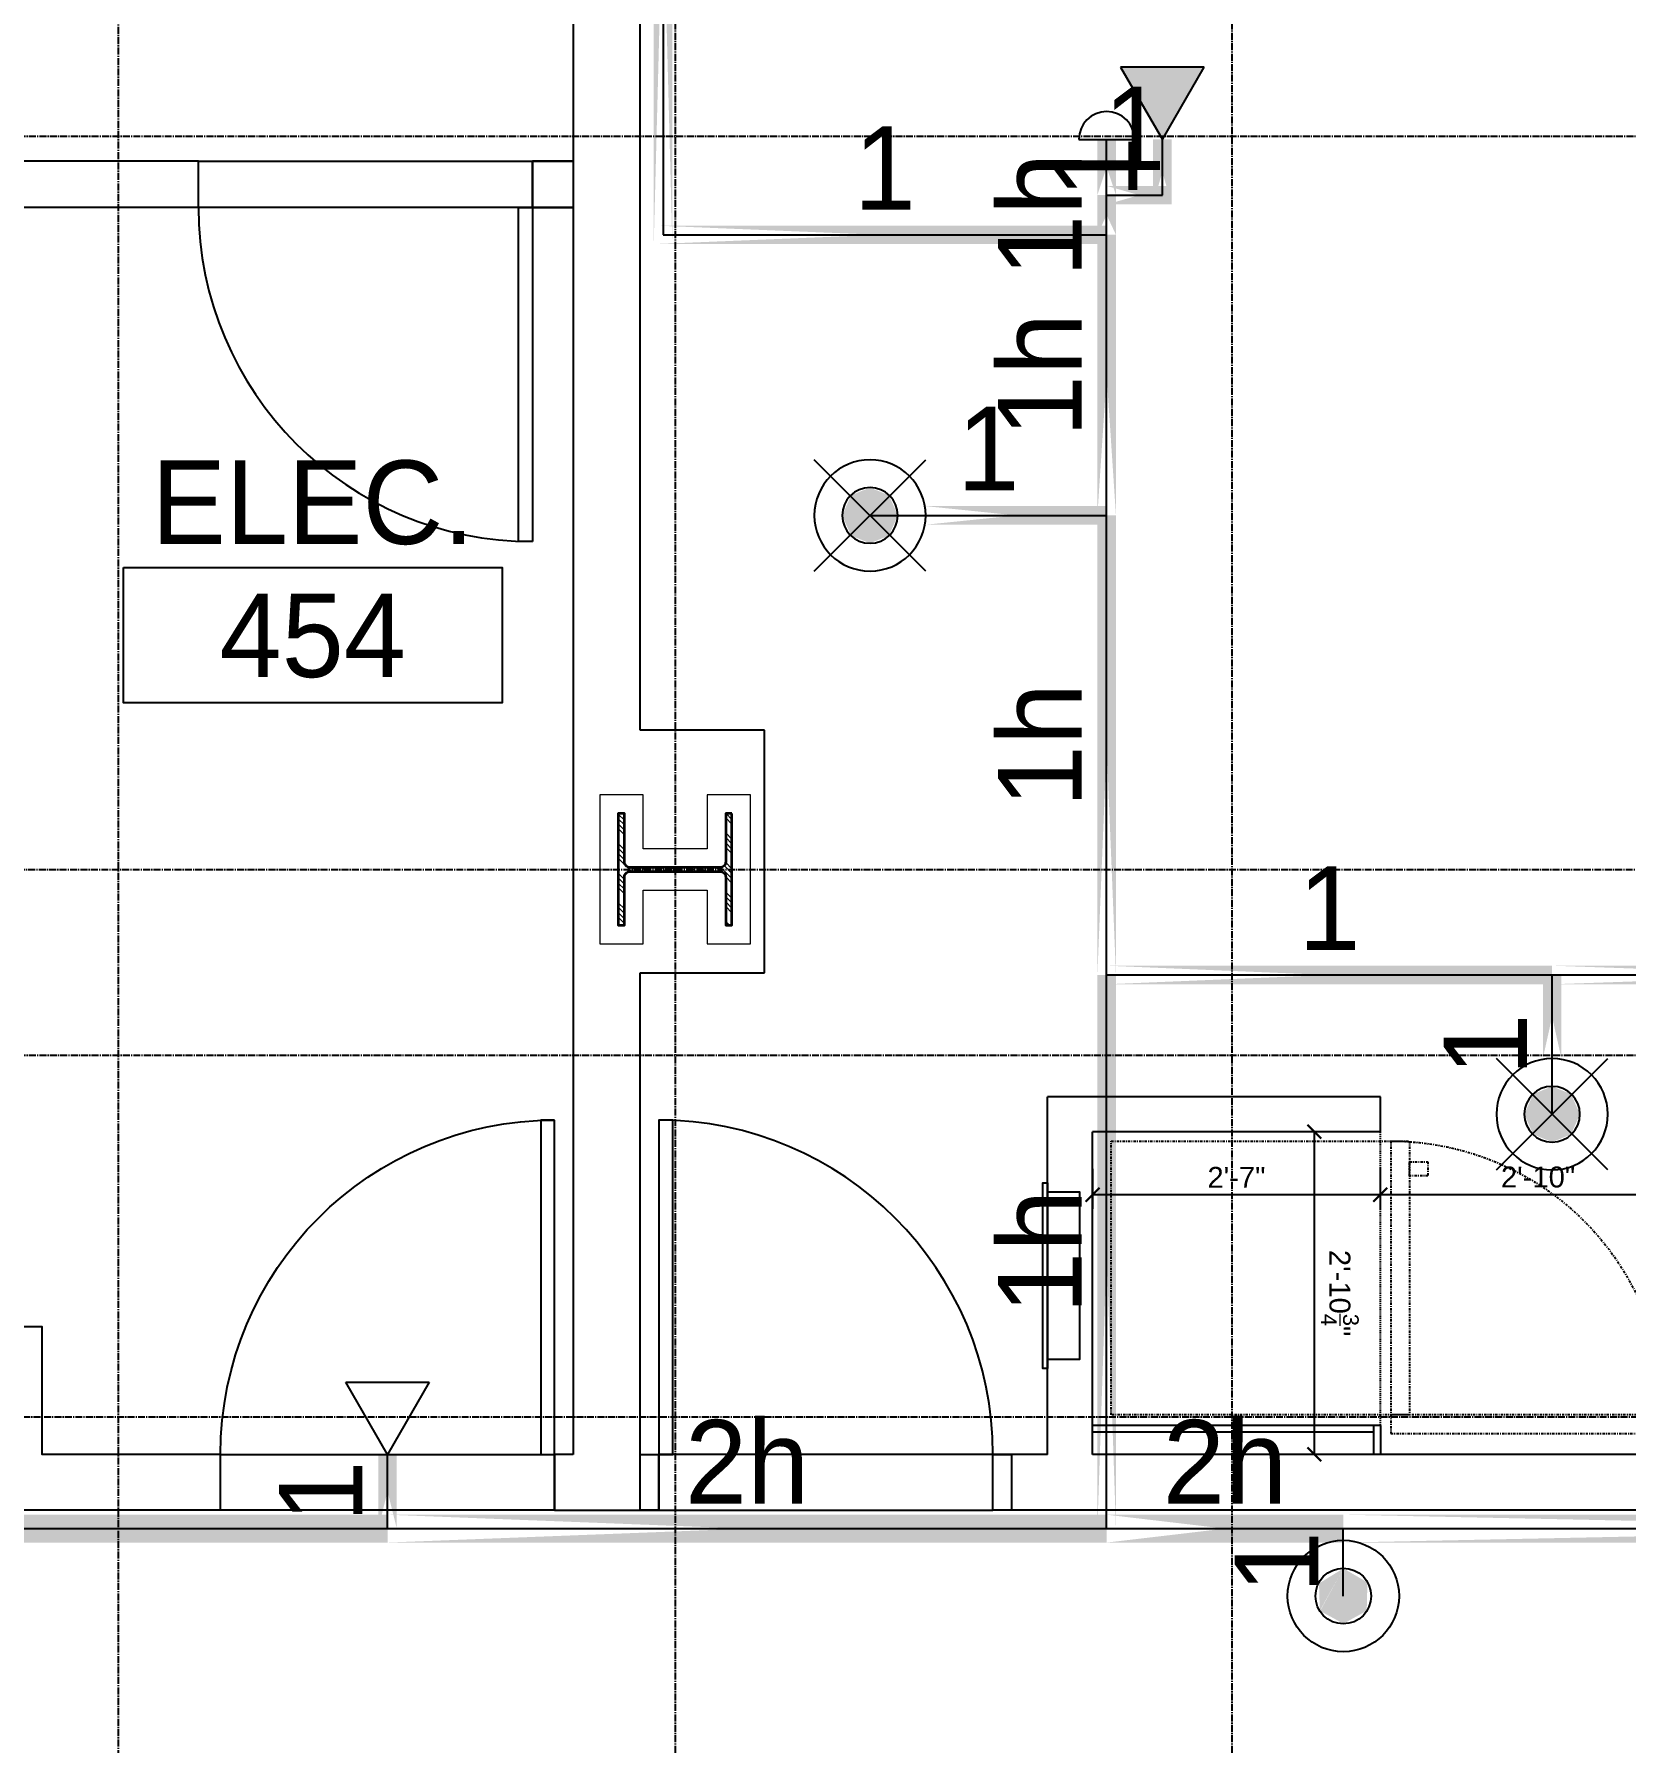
# Model space of a CAD drawing. Header units: inches. Extents: x -6955 to 13123, y -1334 to 3701.
# Drawn here: x 10030 to 10201.5, y 1664.5 to 1848.5 of the extents above; entities that cross this region are included whole.
import ezdxf
from ezdxf.enums import TextEntityAlignment as Align

# ---------------------------------------------------------------- set-up
doc = ezdxf.new("R2010")
doc.units = ezdxf.units.IN
doc.header["$MEASUREMENT"] = 0
for name, pattern in [('CENTER2', [1.125, 0.75, -0.125, 0.125, -0.125]), ('DASHDOT2', [0.5, 0.25, -0.125, 0, -0.125]), ('HIDDEN2', [0.1875, 0.125, -0.0625])]:
    doc.linetypes.add(name, pattern=pattern)
for name, color, linetype, lineweight in [('A-Detl-Hatch', 1, 'Continuous', 18), ('A-Detl-Wide', 2, 'Continuous', 35), ('S-Detl-Hatch', 1, 'Continuous', 18)]:
    doc.layers.add(name, color=color, linetype=linetype, lineweight=lineweight)
for name, color, linetype in [('A-Door', 7, 'Continuous'), ('A-Door-Head', 8, 'Continuous'), ('A-Eqpm', 4, 'Continuous'), ('A-Eqpm-NIC', 5, 'DASHDOT2'), ('A-Flor-Case', 6, 'Continuous'), ('A-Flor-Case-Hidden', 8, 'HIDDEN2'), ('A-Flor-Ovhd', 1, 'HIDDEN2'), ('A-Flor-Pfix', 7, 'Continuous'), ('A-Grid(SmallScale)', 11, 'CENTER2'), ('A-Tag-Rm(Scale)', 7, 'Continuous'), ('A-Wall-Full', 7, 'Continuous'), ('headdn', 7, 'Continuous'), ('PIPEBL', 4, 'Continuous'), ('pipemn', 6, 'Continuous'), ('PIPESPC', 7, 'Continuous'), ('spk-cap', 7, 'Continuous'), ('TIDYPIPE', 7, 'Continuous')]:
    doc.layers.add(name, color=color, linetype=linetype)
doc.layers.add('G-Anno-Nplt', color=140, linetype='Continuous', lineweight=18, plot=False)
doc.styles.add('G1DIM', font='arial.ttf')
doc.styles.add('PIPE', font='PIPE.SHX')
doc.dimstyles.new('Aec-Arch-I-96', dxfattribs={"dimscale": 96, "dimtxt": 0.09375, "dimasz": 0.0625, "dimexe": 0.0625, "dimexo": 0.0625, "dimgap": 0.03125, "dimtad": 1, "dimdec": 3, "dimzin": 3, "dimdsep": 46, "dimlunit": 4, "dimtxsty": 'G1DIM', "dimblk": 'ARCHTICK', "dimcen": 0.09375, "dimclrt": 2, "dimazin": 2, "dimtfac": 0.75, "dimtdec": 3, "dimtix": 1, "dimtmove": 2, "dimatfit": 2, "dimldrblk": 'OPEN90', "dimfxl": 0.0625, "dimtolj": 1, "dimtzin": 0, "dimarcsym": 0})

# ---------------------------------------------------------------- blocks, each defined once
blk = doc.blocks.new('*U38')
at = {"layer": 'A-Detl-Hatch'}
h = blk.add_hatch(dxfattribs=at)
h.set_pattern_fill('ANSI32', color=256, scale=6, style=0)
h.set_pattern_definition([(45, (0, -6.125), (-1.591, 1.591), []), (45, (1.0607, -6.125), (-1.591, 1.591), [])])
edge = h.paths.add_edge_path()
edge.add_line((6.02, -12.25), (6.02, -11.58))
edge.add_line((6.02, -11.58), (0.815, -11.58))
edge.add_arc((0.815, -10.98), 0.6, 180, 270, ccw=False)
edge.add_line((0.215, -10.98), (0.215, -1.27))
edge.add_arc((0.815, -1.27), 0.6, 90, 180, ccw=False)
edge.add_line((0.815, -0.67), (6.02, -0.67))
edge.add_line((6.02, -0.67), (6.02, 0))
edge.add_line((6.02, 0), (-6.02, 0))
edge.add_line((-6.02, 0), (-6.02, -0.67))
edge.add_line((-6.02, -0.67), (-0.815, -0.67))
edge.add_arc((-0.815, -1.27), 0.6, 0, 90, ccw=False)
edge.add_line((-0.215, -1.27), (-0.215, -10.98))
edge.add_arc((-0.815, -10.98), 0.6, -90, 0, ccw=False)
edge.add_line((-0.815, -11.58), (-6.02, -11.58))
edge.add_line((-6.02, -11.58), (-6.02, -12.25))
edge.add_line((-6.02, -12.25), (6.02, -12.25))
at = {"color": 0, "linetype": 'ByBlock'}
blk.add_lwpolyline([(6.02, -12.25), (6.02, -11.58), (0.815, -11.58, -0.4142136), (0.215, -10.98), (0.215, -1.27, -0.4142136), (0.815, -0.67), (6.02, -0.67), (6.02, 0), (-6.02, 0), (-6.02, -0.67), (-0.815, -0.67, -0.4142136), (-0.215, -1.27), (-0.215, -10.98, -0.4142136), (-0.815, -11.58), (-6.02, -11.58), (-6.02, -12.25)], format="xyb", close=True, dxfattribs=at)
blk = doc.blocks.new('W12X72')
at = {"layer": 'A-Detl-Hatch'}
h = blk.add_hatch(dxfattribs=at)
h.set_pattern_fill('ANSI32', color=256, scale=6, style=0)
h.set_pattern_definition([(45, (14131.9965, -7302.1527), (-1.59099, 1.59099), []), (45, (14133.0572, -7302.1527), (-1.59099, 1.59099), [])])
edge = h.paths.add_edge_path()
edge.add_line((14114.02, -7308.28), (14114.02, -7307.61))
edge.add_line((14114.02, -7307.61), (14108.81, -7307.61))
edge.add_arc((14108.81, -7307.01), 0.6, 180, 270, ccw=False)
edge.add_line((14108.21, -7307.01), (14108.21, -7297.3))
edge.add_arc((14108.81, -7297.3), 0.6, 90, 180, ccw=False)
edge.add_line((14108.81, -7296.7), (14114.02, -7296.7))
edge.add_line((14114.02, -7296.7), (14114.02, -7296.03))
edge.add_line((14114.02, -7296.03), (14101.98, -7296.03))
edge.add_line((14101.98, -7296.03), (14101.98, -7296.7))
edge.add_line((14101.98, -7296.7), (14107.18, -7296.7))
edge.add_arc((14107.18, -7297.3), 0.6, 0, 90, ccw=False)
edge.add_line((14107.78, -7297.3), (14107.78, -7307.01))
edge.add_arc((14107.18, -7307.01), 0.6, -90, 0, ccw=False)
edge.add_line((14107.18, -7307.61), (14101.98, -7307.61))
edge.add_line((14101.98, -7307.61), (14101.98, -7308.28))
edge.add_line((14101.98, -7308.28), (14114.02, -7308.28))
at = {"layer": 'S-Detl-Hatch'}
blk.add_lwpolyline([(14116.02, -7310.28), (14116.02, -7305.61), (14110.21, -7305.61), (14110.21, -7298.7), (14116.02, -7298.7), (14116.02, -7294.03), (14099.98, -7294.03), (14099.98, -7298.7), (14105.78, -7298.7), (14105.78, -7305.61), (14099.98, -7305.61), (14099.98, -7310.28)], close=True, dxfattribs=at)
at = {"layer": 'A-Detl-Wide'}
blk.add_blockref('*U38', (14108, -7296.03), dxfattribs=at)
blk = doc.blocks.new('Door 36in')
blk.add_lwpolyline([(0, 36), (1.5, 36), (1.5, 0), (0, 0)], close=True)
blk.add_arc((0, 0), 36, 0, 90)
blk = doc.blocks.new('storage 2')
at = {"layer": 'A-Door-Head'}
for points in [[(31.01, 145.31), (67.01, 145.31), (67.01, 140.31), (31.01, 140.31)], [(33.39, 6), (69.39, 6), (69.39, 0), (33.39, 0)]]:
    blk.add_lwpolyline(points, close=True, dxfattribs=at)
at = {"layer": 'A-Wall-Full'}
for p, q in [((31.01, 145.31), (9.62, 145.31)), ((31.01, 140.31), (31.01, 145.31)), ((67.01, 140.31), (67.01, 145.31)), ((71.37, 145.31), (67.01, 145.31)), ((67.01, 145.31), (71.37, 145.31)), ((31.01, 140.31), (9.62, 140.31)), ((71.37, 140.31), (67.01, 140.31)), ((67.01, 140.31), (71.37, 140.31)), ((33.39, 0), (33.39, 6)), ((69.39, 0), (69.39, 6)), ((69.39, 6), (69.39, 6)), ((69.39, 6), (69.39, 6)), ((33.39, 0), (0, 0)), ((69.39, 0), (69.39, 0)), ((69.39, 0), (69.39, 0))]:
    blk.add_line(p, q, dxfattribs=at)
blk.add_lwpolyline([(33.39, 6), (14.18, 6), (14.18, 19.75), (9.62, 19.75), (9.62, 140.31)], dxfattribs=at)
at = {"layer": 'A-Door', "rotation": 180}
blk.add_blockref('Door 36in', (67.01, 140.31), dxfattribs=at)
at = {"layer": 'A-Door', "xscale": -1}
blk.add_blockref('Door 36in', (69.39, 6), dxfattribs=at)
blk = doc.blocks.new('Rm Tag')
blk.add_lwpolyline([(-0.2124, 0.0759), (0.2124, 0.0759), (0.2124, -0.0759), (-0.2124, -0.0759)], close=True)
for p in [(0, 0.2858), (0, 0.1493), (0, 0)]:
    blk.add_attdef('XXX', text='', height=0.0938).set_placement(p, align=Align.MIDDLE_CENTER)
blk = doc.blocks.new('36in door')
blk.add_lwpolyline([(-1.5, -36), (0, -36), (0, 0), (-1.5, 0)], close=True)
blk.add_arc((0, 0), 36, 180, 270)
blk = doc.blocks.new('_ArchTick')
at = {"color": 0, "linetype": 'ByBlock', "const_width": 0.15}
blk.add_lwpolyline([(-0.5, -0.5), (0.5, 0.5)], dxfattribs=at)
blk = doc.blocks.new('*D118')
at = {"layer": 'Defpoints', "color": 0, "transparency": 16777216}
for p in [(-78, -4.88), (0, -4.88), (0, -10.2)]:
    blk.add_point(p, dxfattribs=at)
at = {"layer": 'G-Anno-Nplt', "color": 0, "lineweight": -2, "transparency": 16777216}
for p, q in [((-78, -6.38), (-78, -11.7)), ((0, -6.38), (0, -11.7)), ((-78, -10.2), (0, -10.2))]:
    blk.add_line(p, q, dxfattribs=at)
at = {"layer": 'G-Anno-Nplt', "color": 0, "lineweight": -2, "transparency": 16777216, "xscale": 1.5, "yscale": 1.5, "zscale": 1.5, "rotation": 180}
blk.add_blockref('_ArchTick', (-78, -10.2), dxfattribs=at)
at = {"layer": 'G-Anno-Nplt', "color": 0, "lineweight": -2, "transparency": 16777216, "xscale": 1.5, "yscale": 1.5, "zscale": 1.5}
blk.add_blockref('_ArchTick', (0, -10.2), dxfattribs=at)
at = {"layer": 'G-Anno-Nplt', "transparency": 16777216, "insert": (-39, -8.3), "char_height": 2.25, "attachment_point": 5, "style": 'G1DIM'}
blk.add_mtext('\\A1;6\'-6"', dxfattribs=at)
blk = doc.blocks.new('_Open90')
at = {"color": 0, "linetype": 'ByBlock', "lineweight": -2}
for p, q in [((0, 0), (-1, 0)), ((-0.5, 0.5), (0, 0)), ((0, 0), (-0.5, -0.5))]:
    blk.add_line(p, q, dxfattribs=at)
blk = doc.blocks.new('*D119')
at = {"layer": 'Defpoints', "color": 0, "transparency": 16777216}
for p in [(-32.79, -4.88), (-32.79, -29.88), (-27.96, -29.88)]:
    blk.add_point(p, dxfattribs=at)
at = {"layer": 'G-Anno-Nplt', "color": 0, "lineweight": -2, "transparency": 16777216}
for p, q in [((-31.29, -4.88), (-26.46, -4.88)), ((-27.96, -4.88), (-27.96, -29.88)), ((-31.29, -29.88), (-26.46, -29.88))]:
    blk.add_line(p, q, dxfattribs=at)
at = {"layer": 'G-Anno-Nplt', "color": 0, "lineweight": -2, "transparency": 16777216, "xscale": 1.5, "yscale": 1.5, "zscale": 1.5}
for p, rotation in [((-27.96, -4.88), 90), ((-27.96, -29.88), 270)]:
    blk.add_blockref('_ArchTick', p, dxfattribs=dict(at, rotation=rotation))
at = {"layer": 'G-Anno-Nplt', "transparency": 16777216, "insert": (-29.84, -17.38), "char_height": 2.25, "attachment_point": 5, "rotation": 90, "style": 'G1DIM'}
blk.add_mtext('\\A1;2\'-1"', dxfattribs=at)
blk = doc.blocks.new('*D120')
at = {"layer": 'Defpoints', "color": 0, "transparency": 16777216}
for p in [(-32.32, -29.88), (-32.32, -63.88), (-27.96, -63.88)]:
    blk.add_point(p, dxfattribs=at)
at = {"layer": 'G-Anno-Nplt', "color": 0, "lineweight": -2, "transparency": 16777216}
for p, q in [((-30.82, -29.88), (-26.46, -29.88)), ((-27.96, -29.88), (-27.96, -63.88)), ((-30.82, -63.88), (-26.46, -63.88))]:
    blk.add_line(p, q, dxfattribs=at)
at = {"layer": 'G-Anno-Nplt', "color": 0, "lineweight": -2, "transparency": 16777216, "xscale": 1.5, "yscale": 1.5, "zscale": 1.5}
for p, rotation in [((-27.96, -29.88), 90), ((-27.96, -63.88), 270)]:
    blk.add_blockref('_ArchTick', p, dxfattribs=dict(at, rotation=rotation))
at = {"layer": 'G-Anno-Nplt', "transparency": 16777216, "insert": (-29.86, -46.88), "char_height": 2.25, "attachment_point": 5, "rotation": 90, "style": 'G1DIM'}
blk.add_mtext('\\A1;2\'-10"', dxfattribs=at)
blk = doc.blocks.new('*D121')
at = {"layer": 'Defpoints', "color": 0, "transparency": 16777216}
for p in [(-32.25, -63.88), (-32.25, -94.88), (-27.96, -94.88)]:
    blk.add_point(p, dxfattribs=at)
at = {"layer": 'G-Anno-Nplt', "color": 0, "lineweight": -2, "transparency": 16777216}
for p, q in [((-30.75, -63.88), (-26.46, -63.88)), ((-27.96, -63.88), (-27.96, -94.88)), ((-30.75, -94.88), (-26.46, -94.88))]:
    blk.add_line(p, q, dxfattribs=at)
at = {"layer": 'G-Anno-Nplt', "color": 0, "lineweight": -2, "transparency": 16777216, "xscale": 1.5, "yscale": 1.5, "zscale": 1.5}
for p, rotation in [((-27.96, -63.88), 90), ((-27.96, -94.88), 270)]:
    blk.add_blockref('_ArchTick', p, dxfattribs=dict(at, rotation=rotation))
at = {"layer": 'G-Anno-Nplt', "transparency": 16777216, "insert": (-29.84, -79.38), "char_height": 2.25, "attachment_point": 5, "rotation": 90, "style": 'G1DIM'}
blk.add_mtext('\\A1;2\'-7"', dxfattribs=at)
blk = doc.blocks.new('*D122')
at = {"layer": 'Defpoints', "color": 0, "transparency": 16777216}
for p in [(-34.75, -69.46), (0, -69.46), (0, -70.99)]:
    blk.add_point(p, dxfattribs=at)
at = {"layer": 'G-Anno-Nplt', "color": 0, "lineweight": -2, "transparency": 16777216}
for p, q in [((-34.75, -70.96), (-34.75, -72.49)), ((-34.75, -70.99), (0, -70.99)), ((0, -70.96), (0, -72.49))]:
    blk.add_line(p, q, dxfattribs=at)
at = {"layer": 'G-Anno-Nplt', "color": 0, "lineweight": -2, "transparency": 16777216, "xscale": 1.5, "yscale": 1.5, "zscale": 1.5, "rotation": 180}
blk.add_blockref('_ArchTick', (-34.75, -70.99), dxfattribs=at)
at = {"layer": 'G-Anno-Nplt', "color": 0, "lineweight": -2, "transparency": 16777216, "xscale": 1.5, "yscale": 1.5, "zscale": 1.5}
blk.add_blockref('_ArchTick', (0, -70.99), dxfattribs=at)
at = {"layer": 'G-Anno-Nplt', "transparency": 16777216, "insert": (-17.37, -68.23), "char_height": 2.25, "attachment_point": 5, "style": 'G1DIM'}
blk.add_mtext('\\A1;2\'-10{\\H0.750000x;\\S3/4;}"', dxfattribs=at)
blk = doc.blocks.new('refrigerator')
blk.add_line((-30.125, 0), (-30.125, -29.5))
for points in [[(-32.125, -29.5), (0, -29.5), (0, 0), (-32.125, 0)], [(-34.125, -3.75), (-32.125, -3.75), (-32.125, -2.25), (-34.125, -2.25)], [(-59.625, -31.5), (-59.625, -29.5), (-30.125, -29.5), (-30.125, -31.5)]]:
    blk.add_lwpolyline(points, close=True)
blk.add_arc((-30.125, -29.5), 29.5, 90, 183.88744)
blk = doc.blocks.new('kitchen faucet')
for p, q in [((0.93, 0.38), (8.38, 0.38)), ((1, 0.12), (4, 0.12)), ((4, -0.12), (4, 0.12)), ((0.93, -0.38), (8.38, -0.38)), ((1, -0.12), (4, -0.12))]:
    blk.add_line(p, q)
blk.add_circle((0, 0), 1)
blk.add_arc((8.38, 0), 0.375, 270, 90)
blk = doc.blocks.new('kitchen sink')
blk.add_lwpolyline([(-14.94, -6.97, 0.143329), (-14, -7.25), (-3, -7.25, 0.414214), (-1.25, -5.5), (-1.25, 5.5, 0.414214), (-3, 7.25), (-14, 7.25, 0.414214), (-15.75, 5.5), (-15.75, -5.5, 0.143329), (-15.47, -6.44, 0.143329)], format="xyb")
blk.add_circle((-10.75, 0), 1.5)
at = {"layer": 'A-Flor-Case-Hidden'}
for p, q in [((-15.75, 8.5), (-17, 7.25)), ((-1.25, 8.5), (0, 7.25)), ((-16.64, -7.61), (-17, -7.25)), ((-1.25, -8.5), (0, -7.25)), ((-15.75, -8.5), (-16.11, -8.14))]:
    blk.add_line(p, q, dxfattribs=at)
for points in [[(-1.25, 8.5), (-15.75, 8.5)], [(-17, 7.25), (-17, -7.25)], [(0, -7.25), (0, 7.25)], [(-15.75, -8.5), (-1.25, -8.5)]]:
    blk.add_lwpolyline(points, dxfattribs=at)
at = {"rotation": 45.00000000000001}
blk.add_blockref('kitchen faucet', (-17.38, -8.88), dxfattribs=at)
blk = doc.blocks.new('cooktop')
at = {"ltscale": 0.5}
blk.add_lwpolyline([(-7.56, -21.5), (7.56, -21.5, 0.414214), (8.56, -20.5), (8.56, -1, 0.414214), (7.56, 0), (-7.56, 0, 0.414214), (-8.56, -1), (-8.56, -20.5, 0.414214)], format="xyb", close=True, dxfattribs=at)
for centre, radius in [((-3.27, -5.47), 3), ((6.32, -3.4), 0.75), ((6.32, -6.24), 0.75), ((-0.31, -15.05), 4.66)]:
    blk.add_circle(centre, radius, dxfattribs=at)
blk = doc.blocks.new('dpend1')
for radius in [6, 3]:
    blk.add_circle((0, 0), radius)
for points in [[(0.01, 2.97), (-2.53, -1.59), (-2.62, 1.36)], [(0.01, 2.97), (-2.49, -1.59), (2.52, -1.59)], [(2.52, -1.59), (0.01, 2.97), (2.6, 1.47)], [(2.52, -1.59), (-2.53, -1.59), (0.01, -2.98)]]:
    blk.add_solid(points)
blk = doc.blocks.new('side2')
for p, q in [((0, 0), (7.79, 4.5)), ((7.79, 4.5), (7.79, -4.5)), ((7.79, -4.5), (0, 0))]:
    blk.add_line(p, q)
blk.add_solid([(7.79, -4.5), (0, 0), (7.79, 4.5)])
blk = doc.blocks.new('dpend2')
for p, q in [((-6, -6), (6, 6)), ((6, -6), (-6, 6))]:
    blk.add_line(p, q)
for radius in [6, 3]:
    blk.add_circle((0, 0), radius)
for points in [[(0, 0), (-3, 0), (-2.08, 2.07)], [(0, 0), (0, 3), (-2.12, 2.14)], [(0, 0), (0, 3), (2.12, 2.14)], [(0, 0), (3, 0), (2.08, 2.07)], [(0, 0), (-3, 0), (-2.08, -2.07)], [(0, 0), (0, -3), (-2.12, -2.14)], [(0, 0), (3, 0), (2.08, -2.07)], [(0, 0), (0, -3), (2.12, -2.14)]]:
    blk.add_solid(points)
blk = doc.blocks.new('SIDE1')
for p, q in [((0, 0), (7.79, 4.5)), ((7.79, 4.5), (7.79, -4.5)), ((7.79, -4.5), (0, 0))]:
    blk.add_line(p, q)
blk = doc.blocks.new('PIPESPC')
at = {"layer": 'PIPESPC', "style": 'PIPE', "width": 0.9}
blk.add_attdef('SIZE', text='', height=9, dxfattribs=at).set_placement((0, 4.02), align=Align.CENTER)
at = {"layer": 'PIPESPC', "style": 'PIPE', "flags": 1}
blk.add_attdef('SCHED', (25.3, 3.89), '', height=9, dxfattribs=at)
blk = doc.blocks.new('CAP')
blk.add_line((0, 3), (0, -3))
blk.add_arc((0, 0), 3, 270, 90)
blk = doc.blocks.new('Studio Kitchen 1')
at = {"layer": 'A-Eqpm'}
for points in [[(-28.2486, -99.75), (-10.2486, -99.75), (-10.2486, -96.25), (-28.2486, -96.25)], [(-29.2486, -99.75), (-9.2486, -99.75), (-9.2486, -100.25), (-29.2486, -100.25)]]:
    blk.add_lwpolyline(points, close=True, dxfattribs=at)
at = {"layer": 'A-Eqpm-NIC'}
for points in [[(-47.875, -5.125), (-47.875, -20.375), (-77.75, -20.375), (-77.75, -5.125)], [(-2, -6.875), (-2, -30.875), (-26, -30.875), (-26, -6.875)]]:
    blk.add_lwpolyline(points, close=True, dxfattribs=at)
at = {"layer": 'A-Flor-Case'}
for p, q in [((-78, -29.875), (0, -29.875)), ((-3.125, -63.875), (-3.125, -94.875)), ((-3.125, -63.875), (-0.125, -63.875)), ((-3.125, -64.625), (-0.125, -64.625)), ((-2.375, -64.625), (-2.375, -94.875))]:
    blk.add_line(p, q, dxfattribs=at)
at = {"layer": 'A-Flor-Ovhd'}
for p, q in [((0, -19.875), (-77.75, -19.875)), ((-3.125, -63.875), (-34.75, -63.875))]:
    blk.add_line(p, q, dxfattribs=at)
at = {"layer": 'A-Wall-Full'}
for p, q in [((-78, -4.875), (0, -4.875)), ((-78, -30.125), (-78, -4.875)), ((0, -4.875), (0, -94.875)), ((-34.75, -63.875), (-38.5, -63.875)), ((-38.5, -63.875), (-38.5, -99.75)), ((-34.75, -63.875), (-34.75, -94.875)), ((0, -94.875), (-34.75, -94.875)), ((0, -99.75), (-38.5, -99.75))]:
    blk.add_line(p, q, dxfattribs=at)
at = {"layer": 'G-Anno-Nplt'}
blk.add_line((-78, 0), (0, 0), dxfattribs=at)
at = {"layer": 'A-Eqpm-NIC', "extrusion": (0, 0, -1), "zscale": -1, "rotation": 270}
for name, p in [('cooktop', (74.75, -19.125)), ('refrigerator', (33.75, -92.875))]:
    blk.add_blockref(name, p, dxfattribs=at)
at = {"layer": 'A-Flor-Pfix', "extrusion": (0, 0, -1), "zscale": -1, "rotation": 270}
blk.add_blockref('kitchen sink', (40, -27.625), dxfattribs=at)
at = {"layer": 'G-Anno-Nplt'}
for base, p1, p2, picture, middle in [((0, -10.198), (-78, -4.875), (0, -4.875), '*D118', (-39, -8.2992)), ((0, -70.9875), (-34.75, -69.4551), (0, -69.4551), '*D122', (-17.375, -68.2311))]:
    dim = blk.add_linear_dim(base=base, p1=p1, p2=p2, dimstyle='Aec-Arch-I-96', override={"dimscale": 24, "dimsah": 1, "dimclrt": 256}, dxfattribs=at)
    dim.commit()
    dim.dimension.update_dxf_attribs({"geometry": picture, "text_midpoint": middle})
for base, p1, p2, picture, middle in [((-27.963, -29.875), (-32.7883, -4.875), (-32.7883, -29.875), '*D119', (-29.8427, -17.375)), ((-27.963, -63.875), (-32.3214, -29.875), (-32.3214, -63.875), '*D120', (-29.8618, -46.875)), ((-27.963, -94.875), (-32.2523, -63.875), (-32.2523, -94.875), '*D121', (-29.8427, -79.375))]:
    dim = blk.add_linear_dim(base=base, p1=p1, p2=p2, angle=90, dimstyle='Aec-Arch-I-96', override={"dimscale": 24, "dimsah": 1, "dimclrt": 256}, dxfattribs=at)
    dim.commit()
    dim.dimension.update_dxf_attribs({"geometry": picture, "text_midpoint": middle})

msp = doc.modelspace()

# ---------------------------------------------------------------- linework, layer by layer
at = {"layer": 'A-Door'}
for points in [[(10095.2836, 1695.5773), (10097.2836, 1695.5773), (10097.2836, 1689.5773), (10095.2836, 1689.5773)], [(10133.2836, 1695.5773), (10135.2836, 1695.5773), (10135.2836, 1689.5773), (10133.2836, 1689.5773)]]:
    msp.add_lwpolyline(points, close=True, dxfattribs=at)
at = {"layer": 'A-Door-Head'}
msp.add_lwpolyline([(10133.2836, 1695.5773), (10097.2836, 1695.5773), (10097.2836, 1689.5773), (10133.2836, 1689.5773)], close=True, dxfattribs=at)
at = {"layer": 'A-Grid(SmallScale)'}
for p, q in [((10099.0336, 3132.3201), (10099.0336, 1223.6428)), ((10159.0336, 3132.3201), (10159.0336, 1223.6428)), ((10039.0336, 3110.477), (10039.0336, 1223.6428)), ((9315.0336, 1837.5773), (13123.0336, 1837.5773)), ((9340.835, 1758.5773), (13123.0336, 1758.5773)), ((9315.0336, 1738.5773), (13123.0336, 1738.5773)), ((13121.0336, 1699.5773), (9329.8438, 1699.5773))]:
    msp.add_line(p, q, dxfattribs=at)
at = {"layer": 'A-Wall-Full'}
for p, q in [((10088.0336, 1970.2023), (10088.0458, 1695.5773)), ((10095.2836, 1773.5773), (10095.2836, 1936.9523)), ((10108.6586, 1773.5773), (10095.2836, 1773.5773)), ((10108.6586, 1747.4323), (10108.6586, 1773.5773)), ((10095.2836, 1695.5773), (10095.2836, 1747.4323)), ((10095.2836, 1747.4323), (10108.6586, 1747.4323)), ((10088.0458, 1695.5773), (10086.0458, 1695.5773)), ((10086.0458, 1695.5773), (10086.0458, 1689.5773)), ((10095.2836, 1695.5773), (10097.2836, 1695.5773)), ((10097.2836, 1689.5773), (10097.2836, 1695.5773)), ((10139.1486, 1695.5773), (10133.2836, 1695.5773)), ((10133.2836, 1689.5773), (10133.2836, 1695.5773)), ((10086.0458, 1689.5773), (10097.2836, 1689.5773)), ((10320.0373, 1689.5773), (10133.2836, 1689.5773))]:
    msp.add_line(p, q, dxfattribs=at)
at = {"layer": 'PIPEBL'}
for p, q in [((10097.7307, 1901.8545), (10097.7307, 1826.938)), ((10145.5336, 1831.2124), (10145.5336, 1837.2124)), ((10151.5336, 1831.2124), (10151.5336, 1837.2124)), ((10145.5336, 1826.938), (10145.5336, 1831.2124)), ((10145.5336, 1831.2124), (10151.5336, 1831.2124)), ((10097.7307, 1826.938), (10145.5336, 1826.938)), ((10145.5336, 1796.7124), (10145.5336, 1826.938)), ((10120.0336, 1796.7124), (10145.5336, 1796.7124)), ((10145.5336, 1747.2124), (10145.5336, 1796.7124)), ((10145.5336, 1687.5773), (10145.5336, 1747.2124)), ((10145.5336, 1747.2124), (10193.5336, 1747.2124)), ((10193.5336, 1732.2124), (10193.5336, 1747.2124)), ((10193.5336, 1747.2124), (10250.5336, 1747.2124)), ((10068.0458, 1687.5773), (10068.0458, 1695.5773)), ((10171.0336, 1680.3201), (10171.0336, 1687.5773))]:
    msp.add_line(p, q, dxfattribs=at)
at = {"layer": 'pipemn'}
for p, q in [((9880.0325, 1687.5773), (10068.0458, 1687.5773)), ((10068.0458, 1687.5773), (10145.5336, 1687.5773)), ((10145.5336, 1687.5773), (10171.0336, 1687.5773)), ((10171.0336, 1687.5773), (10315.0336, 1687.5773))]:
    msp.add_line(p, q, dxfattribs=at)
at = {"layer": 'TIDYPIPE', "color": 7}
for points, const_width in [([(10097.7307, 1825.938), (10097.7307, 1902.8545)], 2), ([(10145.5336, 1831.2124), (10145.5336, 1837.2124)], 2), ([(10151.5336, 1830.2124), (10151.5336, 1837.2124)], 2), ([(10145.5336, 1826.938), (10145.5336, 1831.2124)], 2), ([(10145.5336, 1831.2124), (10152.5336, 1831.2124)], 2), ([(10096.7307, 1826.938), (10145.5336, 1826.938)], 2), ([(10145.5336, 1796.7124), (10145.5336, 1826.938)], 2), ([(10126.0336, 1796.7124), (10145.5336, 1796.7124)], 2), ([(10145.5336, 1747.2124), (10145.5336, 1796.7124)], 2), ([(10145.5336, 1687.5773), (10145.5336, 1747.2124)], 2), ([(10145.5336, 1747.2124), (10193.5336, 1747.2124)], 2), ([(10193.5336, 1738.2124), (10193.5336, 1747.2124)], 2), ([(10193.5336, 1747.2124), (10251.5336, 1747.2124)], 2), ([(10068.0458, 1687.5773), (10068.0458, 1695.5773)], 2), ([(9878.5325, 1687.5773), (10068.0458, 1687.5773)], 3), ([(10068.0458, 1687.5773), (10145.5336, 1687.5773)], 3), ([(10145.5336, 1687.5773), (10171.0336, 1687.5773)], 3), ([(10171.0336, 1687.5773), (10315.0336, 1687.5773)], 3)]:
    msp.add_lwpolyline(points, close=True, dxfattribs=dict(at, const_width=const_width))

# ---------------------------------------------------------------- block references
msp.add_blockref('storage 2', (10016.6605, 1689.5773))
for name, p, rotation in [('Studio Kitchen 1', (10238.8986, 1695.5773), 270), ('W12X72', (2796.8808, -12349.4192), 90)]:
    msp.add_blockref(name, p, dxfattribs=dict(rotation=rotation))
at = {"layer": 'A-Door', "rotation": 179.9999999999695}
msp.add_blockref('36in door', (10097.2836, 1695.5773), dxfattribs=at)
at = {"layer": 'A-Tag-Rm(Scale)'}
ref = msp.add_blockref('Rm Tag', (10059.9901, 1783.8006), dxfattribs=dict(at, xscale=96, yscale=96, zscale=96))
ref.add_attrib('XXX', 'ELEC.', dxfattribs={"layer": '0', "height": 9}).set_placement((10059.9901, 1798.1315), align=Align.MIDDLE_CENTER)
ref.add_attrib('XXX', '454', dxfattribs={"layer": '0', "height": 9}).set_placement((10059.9901, 1783.8006), align=Align.MIDDLE_CENTER)
at = {"layer": 'headdn', "extrusion": (0, 0, -1), "zscale": -1, "rotation": 90}
msp.add_blockref('side2', (-10151.5336, 1837.2124), dxfattribs=at)
at = {"layer": 'headdn', "extrusion": (0, 0, -1), "zscale": -1}
for p in [(-10120.0336, 1796.7124), (-10193.5336, 1732.2124)]:
    msp.add_blockref('dpend2', p, dxfattribs=at)
at = {"layer": 'headdn', "rotation": 90}
msp.add_blockref('SIDE1', (10068.0458, 1695.5773), dxfattribs=at)
at = {"layer": 'headdn'}
msp.add_blockref('dpend1', (10171.0336, 1680.3201), dxfattribs=at)
at = {"layer": 'PIPESPC'}
ref = msp.add_blockref('PIPESPC', (10148.5336, 1831.2124), dxfattribs=at)
ref.add_attrib('SIZE', '1', dxfattribs={"color": 0, "height": 9, "style": 'PIPE'}).set_placement((10148.5336, 1831.2124), align=Align.BOTTOM_CENTER)
ref = msp.add_blockref('PIPESPC', (10121.6321, 1826.938), dxfattribs=at)
ref.add_attrib('SIZE', '1', dxfattribs={"color": 0, "height": 9, "style": 'PIPE'}).set_placement((10121.6321, 1826.938), align=Align.BOTTOM_CENTER)
ref = msp.add_blockref('PIPESPC', (10151.5336, 1834.2124), dxfattribs=dict(at, rotation=90))
ref.add_attrib('SIZE', '1', dxfattribs={"color": 0, "height": 9, "rotation": 90, "style": 'PIPE'}).set_placement((10151.5336, 1834.2124), align=Align.BOTTOM_CENTER)
ref = msp.add_blockref('PIPESPC', (10145.5336, 1829.0752), dxfattribs=dict(at, rotation=90))
ref.add_attrib('SIZE', '1h', dxfattribs={"color": 0, "height": 9, "rotation": 90, "style": 'PIPE'}).set_placement((10145.5336, 1829.0752), align=Align.BOTTOM_CENTER)
ref = msp.add_blockref('PIPESPC', (10145.5336, 1811.8252), dxfattribs=dict(at, rotation=90))
ref.add_attrib('SIZE', '1h', dxfattribs={"color": 0, "height": 9, "rotation": 90, "style": 'PIPE'}).set_placement((10145.5336, 1811.8252), align=Align.BOTTOM_CENTER)
ref = msp.add_blockref('PIPESPC', (10132.7836, 1796.7124), dxfattribs=at)
ref.add_attrib('SIZE', '1', dxfattribs={"color": 0, "height": 9, "style": 'PIPE'}).set_placement((10132.7836, 1796.7124), align=Align.BOTTOM_CENTER)
ref = msp.add_blockref('PIPESPC', (10145.5336, 1771.9624), dxfattribs=dict(at, rotation=90))
ref.add_attrib('SIZE', '1h', dxfattribs={"color": 0, "height": 9, "rotation": 90, "style": 'PIPE'}).set_placement((10145.5336, 1771.9624), align=Align.BOTTOM_CENTER)
ref = msp.add_blockref('PIPESPC', (10169.5336, 1747.2124), dxfattribs=at)
ref.add_attrib('SIZE', '1', dxfattribs={"color": 0, "height": 9, "style": 'PIPE'}).set_placement((10169.5336, 1747.2124), align=Align.BOTTOM_CENTER)
ref = msp.add_blockref('PIPESPC', (10193.5336, 1739.7124), dxfattribs=dict(at, rotation=90))
ref.add_attrib('SIZE', '1', dxfattribs={"color": 0, "height": 9, "rotation": 90, "style": 'PIPE'}).set_placement((10193.5336, 1739.7124), align=Align.BOTTOM_CENTER)
ref = msp.add_blockref('PIPESPC', (10145.5336, 1717.3948), dxfattribs=dict(at, rotation=90))
ref.add_attrib('SIZE', '1h', dxfattribs={"color": 0, "height": 9, "rotation": 90, "style": 'PIPE'}).set_placement((10145.5336, 1717.3948), align=Align.BOTTOM_CENTER)
ref = msp.add_blockref('PIPESPC', (10106.7897, 1687.5773), dxfattribs=at)
ref.add_attrib('SIZE', '2h', dxfattribs={"color": 0, "height": 9, "style": 'PIPE'}).set_placement((10106.7897, 1687.5773), align=Align.BOTTOM_CENTER)
ref = msp.add_blockref('PIPESPC', (10158.2836, 1687.5773), dxfattribs=at)
ref.add_attrib('SIZE', '2h', dxfattribs={"color": 0, "height": 9, "style": 'PIPE'}).set_placement((10158.2836, 1687.5773), align=Align.BOTTOM_CENTER)
ref = msp.add_blockref('PIPESPC', (10068.0458, 1691.5773), dxfattribs=dict(at, rotation=90))
ref.add_attrib('SIZE', '1', dxfattribs={"color": 0, "height": 9, "rotation": 90, "style": 'PIPE'}).set_placement((10068.0458, 1691.5773), align=Align.BOTTOM_CENTER)
ref = msp.add_blockref('PIPESPC', (10171.0336, 1683.9487), dxfattribs=dict(at, rotation=90))
ref.add_attrib('SIZE', '1', dxfattribs={"color": 0, "height": 9, "rotation": 90, "style": 'PIPE'}).set_placement((10171.0336, 1683.9487), align=Align.BOTTOM_CENTER)
at = {"layer": 'spk-cap', "rotation": 90.00000000002773}
msp.add_blockref('CAP', (10145.5336, 1837.2124), dxfattribs=at)

doc.saveas('drawing.dxf')
